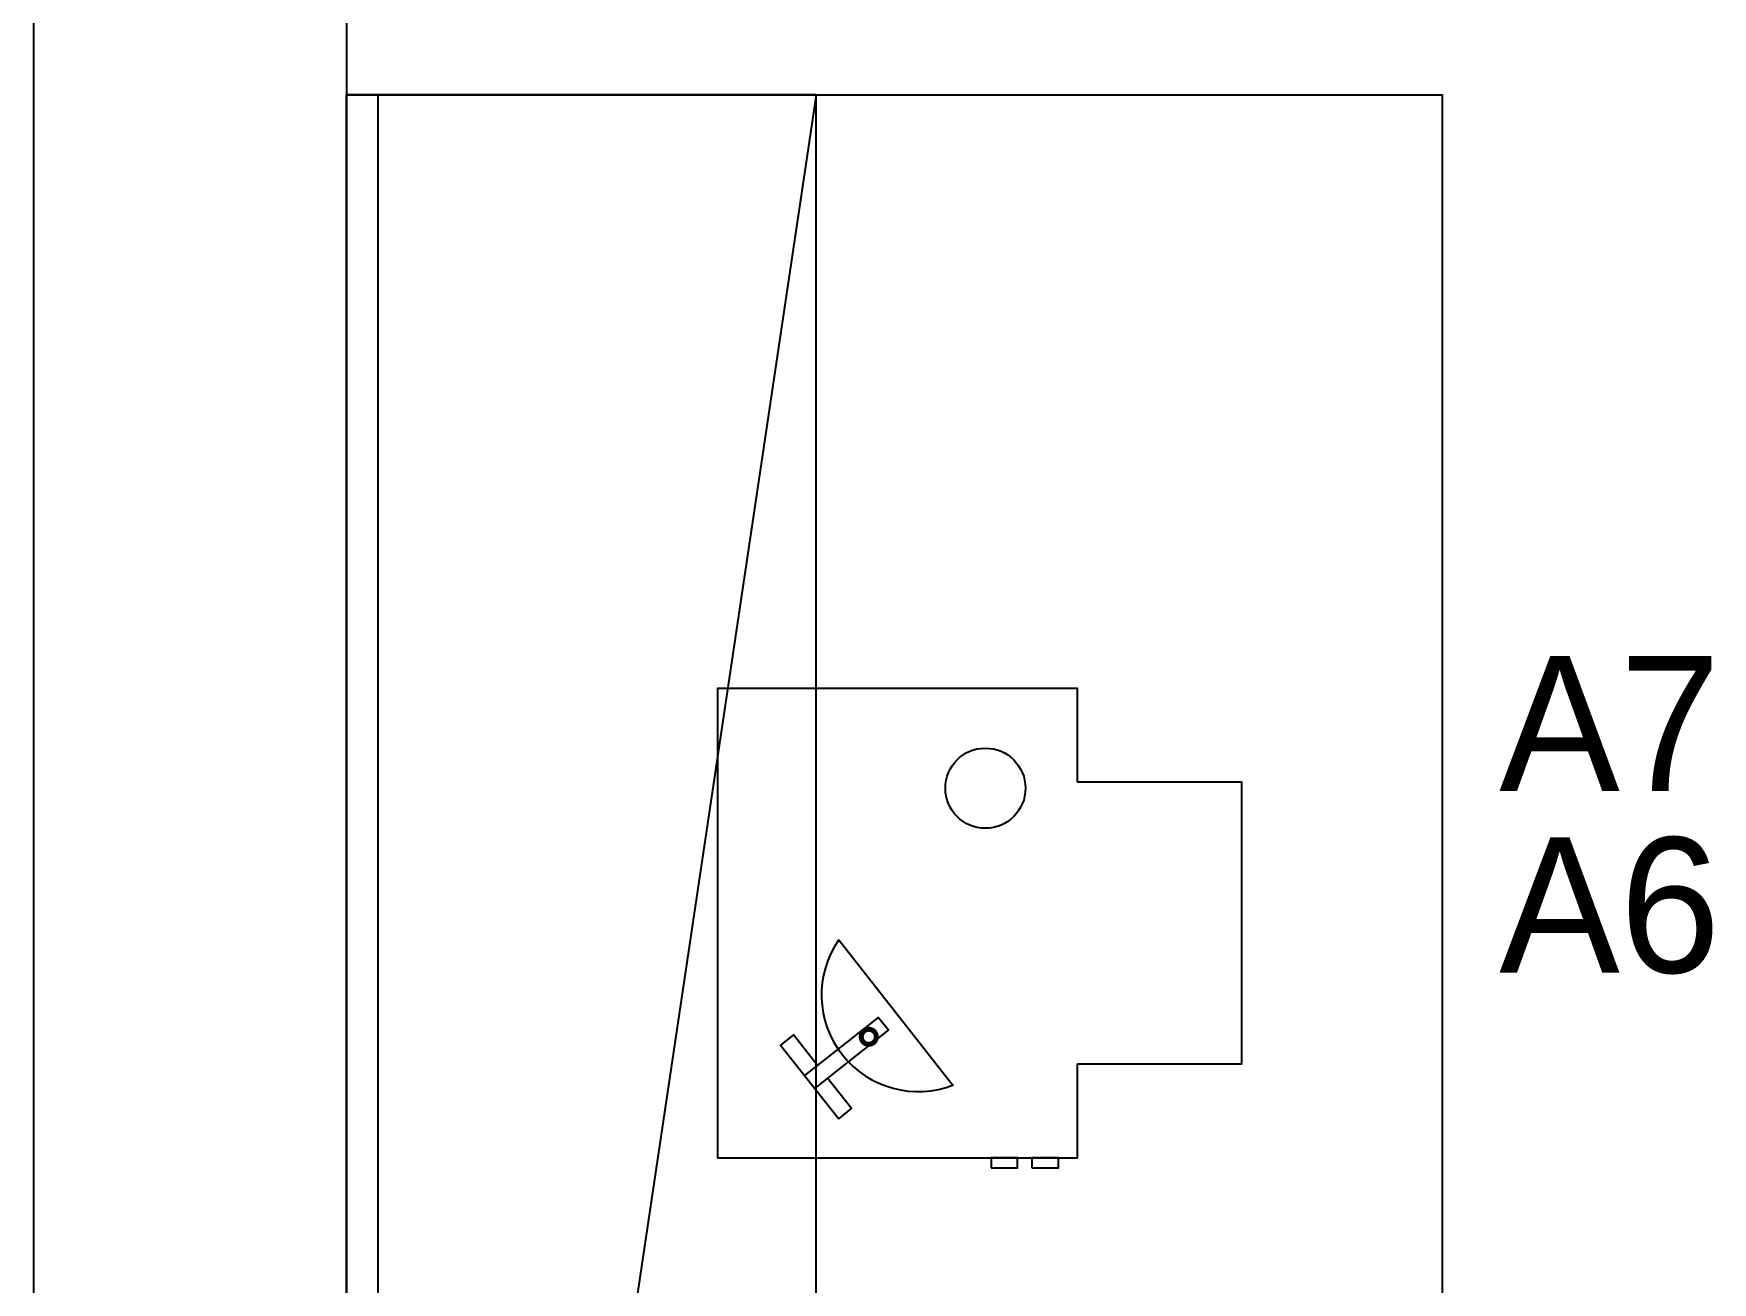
# Model space of a CAD drawing. Header units: millimetres. Extents: x 11489 to 12006, y 36725 to 37730.
# Drawn here: x 11489.3 to 11596.6, y 37464.5 to 37544.4 of the extents above; entities that cross this region are included whole.
import ezdxf
from ezdxf.enums import TextEntityAlignment as Align

# ---------------------------------------------------------------- set-up
doc = ezdxf.new("R2010")
doc.units = ezdxf.units.MM
doc.layers.add('S2000-002 Çizgi', color=7, linetype='Continuous')
doc.styles.add('TAKSİM', font='GOTHIC.TTF', dxfattribs={"height": 7})

# ---------------------------------------------------------------- blocks, each defined once
blk = doc.blocks.new('A$C40CD3614')
at = {"layer": 'S2000-002 Çizgi'}
for points in [[(23, 24.65), (23, 30.65), (0, 30.65), (0, 0.65)], [(23, 6.65), (33.5, 6.65), (33.5, 24.65), (23, 24.65)], [(7.75, 14.58), (15.02, 5.28)], [(6.38, 6.55), (4.84, 8.5), (4.02, 7.84), (7.74, 3.14)], [(0, 0.65), (23, 0.65), (23, 6.65)], [(7.74, 3.14), (8.56, 3.79), (7.03, 5.73)]]:
    blk.add_lwpolyline(points, dxfattribs=at)
for points in [[(5.56, 5.9), (6.21, 5.08), (10.92, 8.8), (10.26, 9.62)], [(17.47, 0), (19.17, 0), (19.17, 0.65), (17.47, 0.65)], [(20.07, 0), (21.78, 0), (21.78, 0.65), (20.07, 0.65)]]:
    blk.add_lwpolyline(points, close=True, dxfattribs=at)
at = {"layer": 'S2000-002 Çizgi', "const_width": 0.321}
blk.add_lwpolyline([(9.18, 8.38, 1), (10.14, 8.38, 1)], format="xyb", close=True, dxfattribs=at)
at = {"layer": 'S2000-002 Çizgi'}
blk.add_circle((17.11, 24.27), 2.56, dxfattribs=at)
blk.add_arc((12.81, 11.05), 6.17, 145.0811, 291.5627, dxfattribs=at)

msp = doc.modelspace()

# ---------------------------------------------------------------- linework, layer by layer
for p, q in [((11489.34, 37730.45), (11489.34, 36725.45)), ((11509.34, 37710.45), (11509.34, 36745.45)), ((11539.34, 37540.45), (11509.34, 37339.18))]:
    msp.add_line(p, q)
for points in [[(11579.34, 37459.18), (11509.34, 37459.18), (11509.34, 37540.45), (11579.34, 37540.45)], [(11511.34, 37459.18), (11509.34, 37459.18), (11509.34, 37540.45), (11511.34, 37540.45)], [(11509.34, 37339.18), (11539.34, 37339.18), (11539.34, 37540.45), (11509.34, 37540.45)]]:
    msp.add_lwpolyline(points, close=True)

# ---------------------------------------------------------------- block references
at = {"layer": 'S2000-002 Çizgi'}
msp.add_blockref('A$C40CD3614', (11533.04, 37471.86), dxfattribs=at)

# ---------------------------------------------------------------- texts
at = {"style": 'TAKSİM'}
for s, p in [('A7', (11590.04, 37495.95)), ('A6', (11590.04, 37484.34))]:
    msp.add_text(s, height=8.64, dxfattribs=at).set_placement(p, align=Align.CENTER)

doc.saveas('drawing.dxf')
